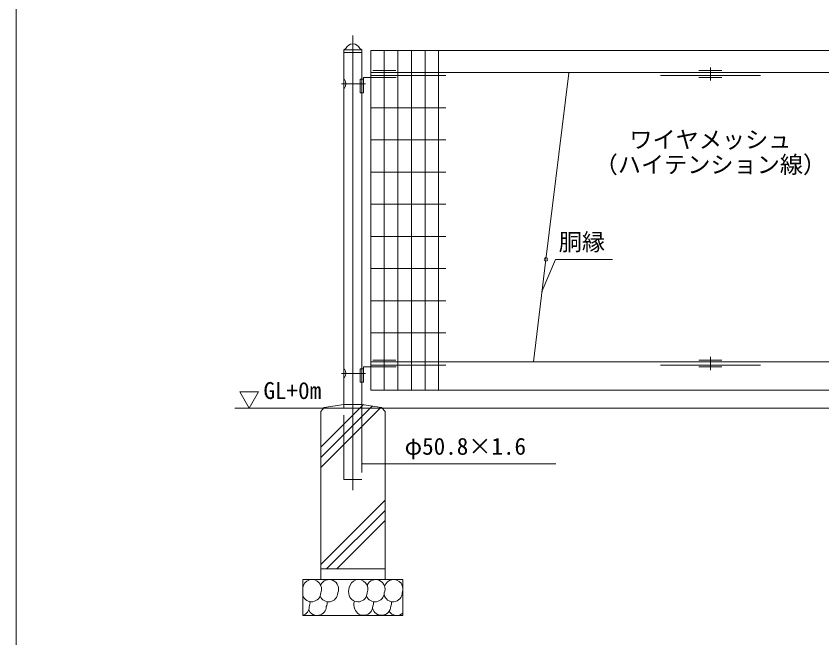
# Model space of a CAD drawing. Units: millimetres on the paper, scale 1:30. Extents: x 12 to 6786, y 13 to 13541.
# Drawn here: x 12.1 to 87.2, y 72.1 to 130.1 of the extents above; entities that cross this region are included whole.
import ezdxf
from ezdxf.enums import TextEntityAlignment as Align

# ---------------------------------------------------------------- set-up
doc = ezdxf.new("R2010")
doc.units = ezdxf.units.MM
doc.linetypes.add('DASHED_SPACED', pattern=[12, 6, -6])
for name, color, linetype, lineweight in [('_0-0_', 7, 'Continuous', 13), ('ハッチ', 4, 'Continuous', 13), ('寸法', 1, 'Continuous', 13), ('本体', 7, 'Continuous', 13)]:
    doc.layers.add(name, color=color, linetype=linetype, lineweight=lineweight)
doc.styles.add('ＭＳ ゴシック', font='')
doc.styles.get('ＭＳ ゴシック').set_extended_font_data('MS Gothic')

# ---------------------------------------------------------------- blocks, each defined once
blk = doc.blocks.new('open_arrow')
at = {"color": 0, "linetype": 'Continuous', "lineweight": -2}
blk.add_lwpolyline([(7.5, 1.25), (0, 0), (7.5, -1.25)], dxfattribs=at)

msp = doc.modelspace()

# ---------------------------------------------------------------- linework, layer by layer
at = {"layer": '_0-0_', "color": 6}
msp.add_line((12.087, 194.105), (12.087, 12.925), dxfattribs=at)
at = {"layer": 'ハッチ'}
for p, q in [((40.478, 89.885), (44.456, 93.864)), ((40.478, 88.942), (45.272, 93.737)), ((40.478, 88), (46.089, 93.611)), ((40.478, 78.945), (46.477, 84.945)), ((41.026, 78.551), (46.477, 84.002)), ((41.969, 78.551), (46.477, 83.059))]:
    msp.add_line(p, q, dxfattribs=at)
for centre, radius, start, end in [((39.678, 76.675), 0.876, 335.90726, 171.81941), ((41.274, 76.675), 0.876, 335.90726, 155.65118), ((44.008, 76.675), 0.876, 335.90726, 171.81941), ((45.604, 76.675), 0.876, 335.90726, 155.65118), ((47.278, 76.675), 0.876, 335.90726, 162.8418), ((44.102, 76.427), 1.031, 158.81695, 201.18305), ((39.621, 76.334), 0.857, 199.07444, 358.86196), ((41.217, 76.334), 0.857, 201.36913, 358.86196), ((43.951, 76.334), 0.857, 199.07444, 358.86196), ((45.547, 76.334), 0.857, 201.36913, 358.86196), ((47.221, 76.334), 0.857, 192.39816, 358.86196), ((38.607, 75.374), 0.876, 335.90726, 7.56803), ((40.203, 75.4), 0.876, 335.90726, 5.82015), ((44.651, 75.228), 1.075, 162.98025, 203.69265), ((44.533, 75.416), 0.876, 335.90726, 4.75206), ((46.207, 75.416), 0.876, 335.90726, 4.75206), ((38.55, 75.034), 0.857, 287.70679, 358.86196), ((40.146, 75.06), 0.857, 202.28329, 358.86196), ((44.476, 75.076), 0.857, 199.07444, 358.86196), ((46.15, 75.076), 0.857, 192.39816, 358.86196)]:
    msp.add_arc(centre, radius, start, end, dxfattribs=at)
at = {"layer": '寸法'}
for p, q in [((61.14, 104.483), (62.362, 107.406)), ((62.362, 107.406), (67.67, 107.406)), ((61.108, 104.406), (61.14, 104.483)), ((44.324, 88.354), (44.407, 88.354)), ((44.407, 88.354), (62.385, 88.354))]:
    msp.add_line(p, q, dxfattribs=at)
at = {"layer": '寸法', "lineweight": 18}
for p, q in [((61.108, 104.406), (61.11, 104.409)), ((44.324, 88.354), (44.327, 88.354))]:
    msp.add_line(p, q, dxfattribs=at)
at = {"layer": '寸法', "color": 3}
for p, q in [((33.811, 93.551), (32.945, 95.051)), ((32.945, 95.051), (34.677, 95.051)), ((34.677, 95.051), (33.811, 93.551))]:
    msp.add_line(p, q, dxfattribs=at)
at = {"layer": '本体'}
for p, q in [((43.477, 128.284), (43.477, 85.884)), ((42.631, 126.95), (42.836, 127.084)), ((42.631, 93.551), (42.631, 126.95)), ((44.324, 126.95), (42.631, 126.95)), ((44.324, 126.95), (44.119, 127.084)), ((44.324, 126.95), (44.324, 93.551)), ((44.324, 126.717), (42.631, 126.717)), ((108.477, 126.884), (45.144, 126.884)), ((45.144, 95.217), (45.144, 126.884)), ((46.411, 95.217), (46.411, 126.884)), ((47.677, 95.217), (47.677, 126.884)), ((48.944, 95.217), (48.944, 126.884)), ((50.211, 95.217), (50.211, 126.884)), ((51.477, 95.217), (51.477, 126.884)), ((108.477, 124.85), (45.144, 124.85)), ((45.344, 125.017), (47.477, 125.017)), ((63.608, 124.768), (61.477, 107.406)), ((63.619, 124.85), (63.608, 124.768)), ((75.744, 125.017), (77.877, 125.017)), ((76.81, 125.317), (76.81, 124.084)), ((42.631, 124.184), (42.707, 124.184)), ((44.161, 124.217), (44.161, 122.95)), ((44.161, 124.217), (44.467, 124.217)), ((44.467, 124.384), (47.527, 124.384)), ((44.467, 124.384), (44.467, 122.95)), ((52.144, 124.55), (45.144, 124.55)), ((72.144, 124.55), (81.477, 124.55)), ((75.744, 124.384), (77.877, 124.384)), ((42.431, 123.784), (44.667, 123.784)), ((42.631, 123.384), (42.707, 123.384)), ((44.161, 122.95), (44.467, 122.95)), ((52.144, 121.55), (45.144, 121.55)), ((52.144, 118.55), (45.144, 118.55)), ((52.144, 115.55), (45.144, 115.55)), ((52.144, 112.55), (45.144, 112.55)), ((52.144, 109.55), (45.144, 109.55)), ((61.477, 107.406), (60.303, 97.851)), ((52.144, 106.55), (45.144, 106.55)), ((52.144, 103.55), (45.144, 103.55)), ((52.144, 100.55), (45.144, 100.55)), ((108.477, 97.851), (45.144, 97.851)), ((45.344, 98.017), (47.477, 98.017)), ((75.744, 98.017), (77.877, 98.017)), ((76.81, 98.317), (76.81, 97.084)), ((42.631, 97.184), (42.707, 97.184)), ((44.161, 97.217), (44.161, 95.951)), ((44.161, 97.217), (44.467, 97.217)), ((44.467, 97.384), (47.527, 97.384)), ((44.467, 97.384), (44.467, 95.951)), ((52.144, 97.551), (45.144, 97.551)), ((72.144, 97.551), (81.477, 97.551)), ((75.744, 97.384), (77.877, 97.384)), ((42.431, 96.784), (44.667, 96.784)), ((42.631, 96.384), (42.707, 96.384)), ((44.161, 95.951), (44.467, 95.951)), ((108.477, 95.217), (45.144, 95.217)), ((32.478, 93.551), (126.81, 93.551)), ((32.478, 93.551), (40.478, 93.551)), ((40.807, 93.602), (40.478, 93.217)), ((40.478, 78.551), (40.478, 93.217)), ((42.631, 93.884), (40.807, 93.602)), ((42.631, 93.884), (44.324, 93.884)), ((46.148, 93.602), (44.324, 93.884)), ((46.148, 93.602), (46.477, 93.217)), ((46.477, 93.551), (107.144, 93.551)), ((46.477, 78.551), (46.477, 93.217)), ((40.478, 78.551), (46.477, 78.551)), ((40.478, 78.551), (40.478, 77.551)), ((46.477, 77.551), (46.477, 78.551)), ((40.478, 77.551), (38.811, 77.551)), ((38.811, 77.551), (38.811, 74.217)), ((40.478, 77.551), (46.477, 77.551)), ((48.144, 77.551), (46.477, 77.551)), ((48.144, 74.217), (48.144, 77.551)), ((38.811, 74.217), (48.144, 74.217))]:
    msp.add_line(p, q, dxfattribs=at)
at = {"layer": '本体', "lineweight": 18}
msp.add_line((63.619, 124.85), (63.618, 124.847), dxfattribs=at)
at = {"layer": '本体', "linetype": 'DASHED_SPACED'}
for p, q in [((42.631, 86.884), (42.631, 93.551)), ((44.324, 93.551), (44.324, 86.884)), ((44.324, 86.884), (42.631, 86.884))]:
    msp.add_line(p, q, dxfattribs=at)
at = {"layer": '本体'}
msp.add_circle((61.477, 107.406), 0.167, dxfattribs=at)
for centre, radius, start, end in [((43.477, 126.825), 0.692, 21.93574, 158.06426), ((42.166, 123.784), 0.672, 323.48064, 36.51936), ((42.166, 96.784), 0.672, 323.48064, 36.51936), ((47.569, 75.065), 0.857, 213.66674, 312.15782)]:
    msp.add_arc(centre, radius, start, end, dxfattribs=at)

# ---------------------------------------------------------------- block references
at = {"layer": '寸法', "lineweight": 18, "xscale": 0.0111, "yscale": 0.0111, "rotation": 67.3}
msp.add_blockref('open_arrow', (61.108, 104.406), dxfattribs=at)
at = {"layer": '寸法', "lineweight": 18, "xscale": 0.0111, "yscale": 0.0111}
msp.add_blockref('open_arrow', (44.324, 88.354), dxfattribs=at)
at = {"layer": '本体', "lineweight": 18, "xscale": 0.0111, "yscale": 0.0111, "rotation": 263}
msp.add_blockref('open_arrow', (63.619, 124.85), dxfattribs=at)

# ---------------------------------------------------------------- texts
at = {"layer": '寸法', "color": 3, "style": 'ＭＳ ゴシック'}
for s, p in [('ワイヤメッシュ', (69.256, 117.318)), ('（ハイテンション線）', (66.019, 114.984)), ('胴縁', (62.672, 107.769)), ('GL+0m', (35.144, 93.914)), ('φ50.8×1.6', (48.3, 88.717))]:
    msp.add_text(s, height=1.582, dxfattribs=at).set_placement(p, align=Align.BOTTOM_LEFT)

doc.saveas('drawing.dxf')
